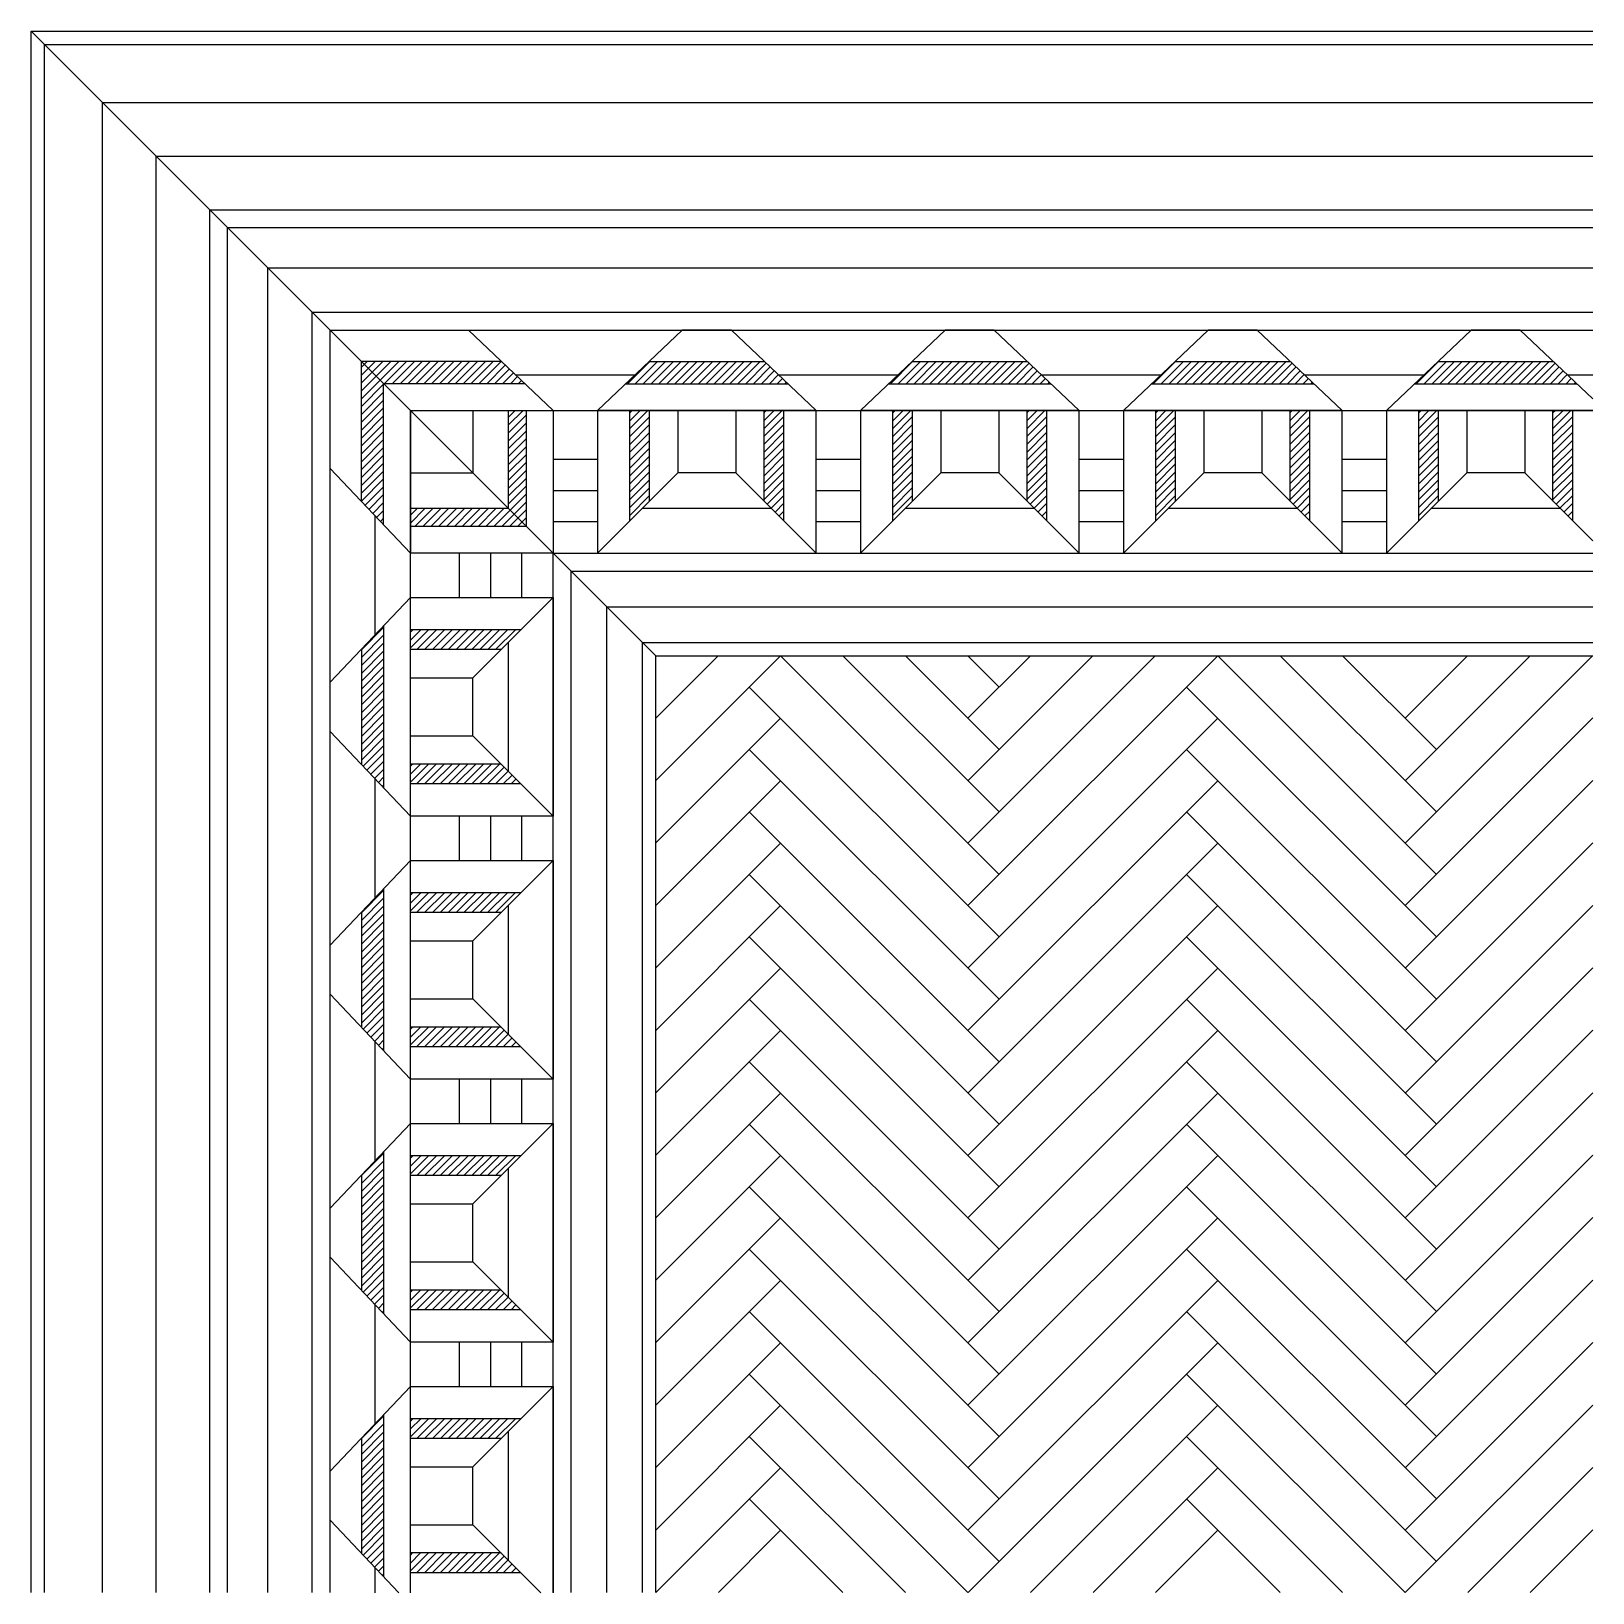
# Model space of a CAD drawing. Extents: x 3153 to 4903, y 5171 to 6921.
import ezdxf

# ---------------------------------------------------------------- set-up
doc = ezdxf.new("R2010")
doc.units = 0
doc.header["$LTSCALE"] = 10
doc.header["$MEASUREMENT"] = 0
for name, color, linetype in [('3', 3, 'CONTINUOUS'), ('4', 4, 'CONTINUOUS'), ('7', 7, 'CONTINUOUS'), ('BH', 3, 'CONTINUOUS')]:
    doc.layers.add(name, color=color, linetype=linetype)

msp = doc.modelspace()

# ---------------------------------------------------------------- hatches: boundary and pattern name
at = {"layer": 'BH'}
h = msp.add_hatch(dxfattribs=at)
h.set_pattern_fill('ANSI31', color=256, scale=50, style=0)
h.set_pattern_definition([(45, (-22560.5856, 3786.541), (-4.4194174, 4.4194174), [])])
h.paths.add_polyline_path([(3706.6, 6526.2), (3680.2, 6551.2), (3523.3, 6551.2), (3548.3, 6526.2)])
h.paths.add_polyline_path([(3548.3, 6526.2), (3523.3, 6551.2), (3523.3, 6394.3), (3548.3, 6367.9)])
h.paths.add_polyline_path([(3688.3, 6386.2), (3708.3, 6366.2), (3708.3, 6496.2), (3688.3, 6496.2)])
h.paths.add_polyline_path([(3708.3, 6366.2), (3688.3, 6386.2), (3578.3, 6386.2), (3578.3, 6366.2)])
h = msp.add_hatch(dxfattribs=at)
h.set_pattern_fill('ANSI31', color=256, scale=50, style=0)
h.set_pattern_definition([(45, (-18123.078, 8031.097), (-4.4194174, 4.4194174), [])])
h.paths.add_polyline_path([(3846.3, 6496.2), (3824.1, 6496.2), (3824.1, 6372.4), (3846.3, 6394.6)])
h.paths.add_polyline_path([(3974.6, 6394.6), (3996.8, 6372.4), (3996.8, 6496.2), (3974.6, 6496.2)])
h.paths.add_polyline_path([(3846, 6551.2), (3819.6, 6526.2), (4001.4, 6526.2), (3974.9, 6551.2)])
h = msp.add_hatch(dxfattribs=at)
h.set_pattern_fill('ANSI31', color=256, scale=50, style=0)
h.set_pattern_definition([(45, (-17828.346, 8031.097), (-4.4194174, 4.4194174), [])])
h.paths.add_polyline_path([(4141.1, 6496.2), (4118.9, 6496.2), (4118.9, 6372.4), (4141.1, 6394.6)])
h.paths.add_polyline_path([(4269.4, 6394.6), (4291.5, 6372.4), (4291.5, 6496.2), (4269.4, 6496.2)])
h.paths.add_polyline_path([(4140.7, 6551.2), (4114.3, 6526.2), (4296.1, 6526.2), (4269.7, 6551.2)])
h = msp.add_hatch(dxfattribs=at)
h.set_pattern_fill('ANSI31', color=256, scale=50, style=0)
h.set_pattern_definition([(45, (-17533.6145, 8031.097), (-4.4194174, 4.4194174), [])])
h.paths.add_polyline_path([(4435.8, 6496.2), (4413.6, 6496.2), (4413.6, 6372.4), (4435.8, 6394.6)])
h.paths.add_polyline_path([(4564.1, 6394.6), (4586.3, 6372.4), (4586.3, 6496.2), (4564.1, 6496.2)])
h.paths.add_polyline_path([(4435.5, 6551.2), (4409.1, 6526.2), (4590.8, 6526.2), (4564.4, 6551.2)])
h = msp.add_hatch(dxfattribs=at)
h.set_pattern_fill('ANSI31', color=256, scale=50, style=0)
h.set_pattern_definition([(45, (-17238.883, 8031.097), (-4.4194174, 4.4194174), [])])
h.paths.add_polyline_path([(4730.5, 6496.2), (4708.3, 6496.2), (4708.3, 6372.4), (4730.5, 6394.6)])
h.paths.add_polyline_path([(4858.8, 6394.6), (4881, 6372.4), (4881, 6496.2), (4858.8, 6496.2)])
h.paths.add_polyline_path([(4730.2, 6551.2), (4703.8, 6526.2), (4885.5, 6526.2), (4859.1, 6551.2)])
h = msp.add_hatch(dxfattribs=at)
h.set_pattern_fill('ANSI31', color=256, scale=50, style=0)
h.set_pattern_definition([(225, (2043.409, 28197.5837), (-4.4194174, 4.4194174), [])])
h.paths.add_polyline_path([(3679.9, 6228.2), (3702.1, 6250.4), (3578.3, 6250.4), (3578.3, 6228.2)])
h.paths.add_polyline_path([(3578.3, 6099.9), (3578.3, 6077.7), (3702.1, 6077.7), (3679.9, 6099.9)])
h.paths.add_polyline_path([(3523.3, 6099.6), (3548.3, 6073.2), (3548.3, 6254.9), (3523.3, 6228.5)])
h = msp.add_hatch(dxfattribs=at)
h.set_pattern_fill('ANSI31', color=256, scale=50, style=0)
h.set_pattern_definition([(225, (2043.409, 27902.852), (-4.4194174, 4.4194174), [])])
h.paths.add_polyline_path([(3679.9, 5933.4), (3702.1, 5955.6), (3578.3, 5955.6), (3578.3, 5933.4)])
h.paths.add_polyline_path([(3578.3, 5805.1), (3578.3, 5783), (3702.1, 5783), (3679.9, 5805.1)])
h.paths.add_polyline_path([(3523.3, 5804.8), (3548.3, 5778.4), (3548.3, 5960.2), (3523.3, 5933.8)])
h = msp.add_hatch(dxfattribs=at)
h.set_pattern_fill('ANSI31', color=256, scale=50, style=0)
h.set_pattern_definition([(225, (2043.409, 27608.12), (-4.4194174, 4.4194174), [])])
h.paths.add_polyline_path([(3679.9, 5638.7), (3702.1, 5660.9), (3578.3, 5660.9), (3578.3, 5638.7)])
h.paths.add_polyline_path([(3578.3, 5510.4), (3578.3, 5488.2), (3702.1, 5488.2), (3679.9, 5510.4)])
h.paths.add_polyline_path([(3523.3, 5510.1), (3548.3, 5483.7), (3548.3, 5665.4), (3523.3, 5639)])
h = msp.add_hatch(dxfattribs=at)
h.set_pattern_fill('ANSI31', color=256, scale=50, style=0)
h.set_pattern_definition([(225, (2043.409, 27313.3885), (-4.4194174, 4.4194174), [])])
h.paths.add_polyline_path([(3679.9, 5344), (3702.1, 5366.2), (3578.3, 5366.2), (3578.3, 5344)])
h.paths.add_polyline_path([(3578.3, 5215.7), (3578.3, 5193.5), (3702.1, 5193.5), (3679.9, 5215.7)])
h.paths.add_polyline_path([(3523.3, 5215.4), (3548.3, 5189), (3548.3, 5370.7), (3523.3, 5344.3)])

# ---------------------------------------------------------------- linework, layer by layer
at = {"layer": '3'}
for p, q in [((3853.3, 6221.2), (3153.3, 6921.2)), ((3883, 6586.2), (3787.9, 6496.2)), ((3938, 6586.2), (3883, 6586.2)), ((4033, 6496.2), (3938, 6586.2)), ((4177.7, 6586.2), (4082.7, 6496.2)), ((4232.7, 6586.2), (4177.7, 6586.2)), ((4327.8, 6496.2), (4232.7, 6586.2)), ((4472.4, 6586.2), (4377.4, 6496.2)), ((4527.4, 6586.2), (4472.4, 6586.2)), ((4622.5, 6496.2), (4527.4, 6586.2)), ((4767.2, 6586.2), (4672.1, 6496.2)), ((4822.2, 6586.2), (4767.2, 6586.2)), ((4903.4, 6509.3), (4822.2, 6586.2)), ((3680.2, 6551.2), (3523.3, 6551.2)), ((3523.3, 6394.3), (3523.3, 6551.2)), ((3846, 6551.2), (3974.9, 6551.2)), ((4140.7, 6551.2), (4269.7, 6551.2)), ((4435.5, 6551.2), (4564.4, 6551.2)), ((4730.2, 6551.2), (4859.1, 6551.2)), ((3706.6, 6526.2), (3548.3, 6526.2)), ((3548.3, 6367.9), (3548.3, 6526.2)), ((3819.6, 6526.2), (4001.4, 6526.2)), ((4114.3, 6526.2), (4296.1, 6526.2)), ((4409.1, 6526.2), (4590.8, 6526.2)), ((4703.8, 6526.2), (4885.5, 6526.2)), ((3578.3, 6496.2), (3738.3, 6496.2)), ((3578.3, 6496.2), (3648.2, 6496.2)), ((3578.3, 6496.2), (3658.2, 6496.2)), ((3578.3, 6496.2), (3578.3, 6426.3)), ((3578.3, 6496.2), (3578.3, 6416.3)), ((3578.3, 6496.2), (3578.3, 6336.2)), ((3648.2, 6496.2), (3648.2, 6426.3)), ((3688.3, 6386.2), (3688.3, 6496.2)), ((3708.3, 6366.2), (3708.3, 6496.2)), ((4033, 6496.2), (3787.9, 6496.2)), ((3787.9, 6496.2), (3787.9, 6336.2)), ((3824.1, 6372.4), (3824.1, 6496.2)), ((3846.3, 6394.6), (3846.3, 6496.2)), ((3953, 6496.2), (3868, 6496.2)), ((3878, 6496.2), (3878, 6426.3)), ((3942.9, 6496.2), (3942.9, 6426.3)), ((3974.6, 6394.6), (3974.6, 6496.2)), ((3996.8, 6372.4), (3996.8, 6496.2)), ((4033, 6336.2), (4033, 6496.2)), ((4082.7, 6496.2), (4082.7, 6336.2)), ((4327.8, 6496.2), (4082.7, 6496.2)), ((4118.9, 6372.4), (4118.9, 6496.2)), ((4141.1, 6394.6), (4141.1, 6496.2)), ((4247.7, 6496.2), (4162.7, 6496.2)), ((4172.8, 6496.2), (4172.8, 6426.3)), ((4237.7, 6496.2), (4237.7, 6426.3)), ((4269.4, 6394.6), (4269.4, 6496.2)), ((4291.5, 6372.4), (4291.5, 6496.2)), ((4327.8, 6336.2), (4327.8, 6496.2)), ((4622.5, 6496.2), (4377.4, 6496.2)), ((4377.4, 6496.2), (4377.4, 6336.2)), ((4413.6, 6372.4), (4413.6, 6496.2)), ((4435.8, 6394.6), (4435.8, 6496.2)), ((4542.4, 6496.2), (4457.4, 6496.2)), ((4467.5, 6496.2), (4467.5, 6426.3)), ((4532.4, 6496.2), (4532.4, 6426.3)), ((4564.1, 6394.6), (4564.1, 6496.2)), ((4586.3, 6372.4), (4586.3, 6496.2)), ((4622.5, 6336.2), (4622.5, 6496.2)), ((4903.4, 6496.2), (4672.1, 6496.2)), ((4672.1, 6496.2), (4672.1, 6336.2)), ((4708.3, 6372.4), (4708.3, 6496.2)), ((4730.5, 6394.6), (4730.5, 6496.2)), ((4837.2, 6496.2), (4752.2, 6496.2)), ((4762.2, 6496.2), (4762.2, 6426.3)), ((4827.1, 6496.2), (4827.1, 6426.3)), ((4858.8, 6394.6), (4858.8, 6496.2)), ((4881, 6372.4), (4881, 6496.2)), ((3787.9, 6441.2), (3738.3, 6441.2)), ((4082.7, 6441.2), (4033, 6441.2)), ((4377.4, 6441.2), (4327.8, 6441.2)), ((4672.1, 6441.2), (4622.5, 6441.2)), ((3578.3, 6426.3), (3648.2, 6426.3)), ((3787.9, 6336.2), (3878, 6426.3)), ((3942.9, 6426.3), (3878, 6426.3)), ((4033, 6336.2), (3942.9, 6426.3)), ((4082.7, 6336.2), (4172.8, 6426.3)), ((4237.7, 6426.3), (4172.8, 6426.3)), ((4327.8, 6336.2), (4237.7, 6426.3)), ((4377.4, 6336.2), (4467.5, 6426.3)), ((4532.4, 6426.3), (4467.5, 6426.3)), ((4622.5, 6336.2), (4532.4, 6426.3)), ((4672.1, 6336.2), (4762.2, 6426.3)), ((4827.1, 6426.3), (4762.2, 6426.3)), ((4903.4, 6350), (4827.1, 6426.3)), ((3787.9, 6406.2), (3738.3, 6406.2)), ((4082.7, 6406.2), (4033, 6406.2)), ((4377.4, 6406.2), (4327.8, 6406.2)), ((4672.1, 6406.2), (4622.5, 6406.2)), ((3688.3, 6386.2), (3578.3, 6386.2)), ((3787.9, 6371.2), (3738.3, 6371.2)), ((3983, 6386.2), (3837.9, 6386.2)), ((4082.7, 6371.2), (4033, 6371.2)), ((4277.8, 6386.2), (4132.7, 6386.2)), ((4377.4, 6371.2), (4327.8, 6371.2)), ((4572.5, 6386.2), (4427.4, 6386.2)), ((4672.1, 6371.2), (4622.5, 6371.2)), ((4867.2, 6386.2), (4722.1, 6386.2)), ((3708.3, 6366.2), (3578.3, 6366.2)), ((3633.3, 6286.6), (3633.3, 6336.2)), ((3668.3, 6286.6), (3668.3, 6336.2)), ((3703.3, 6286.6), (3703.3, 6336.2)), ((3787.9, 6336.2), (4033, 6336.2)), ((4082.7, 6336.2), (4327.8, 6336.2)), ((4377.4, 6336.2), (4622.5, 6336.2)), ((4672.1, 6336.2), (4903.4, 6336.2)), ((3488.3, 6191.5), (3578.3, 6286.6)), ((3578.3, 6041.5), (3578.3, 6286.6)), ((3578.3, 6286.6), (3738.3, 6286.6)), ((3738.3, 6286.6), (3648.2, 6196.5)), ((3738.3, 6286.6), (3738.3, 6041.5)), ((3548.3, 6254.9), (3548.3, 6073.2)), ((3702.1, 6250.4), (3578.3, 6250.4)), ((3688.3, 6091.5), (3688.3, 6236.6)), ((3523.3, 6228.5), (3523.3, 6099.6)), ((3679.9, 6228.2), (3578.3, 6228.2)), ((3853.3, 6081.4), (3993.1, 6221.2)), ((3853.3, 6151.4), (3923.1, 6221.2)), ((4238.1, 5976.2), (3993.1, 6221.2)), ((4238.1, 6046.2), (4063.1, 6221.2)), ((4238.1, 6116.2), (4133.1, 6221.2)), ((4203.1, 6151.2), (4273.1, 6221.2)), ((4238.1, 6186.2), (4203.1, 6221.2)), ((4203.1, 6081.2), (4343.1, 6221.2)), ((4203.1, 6011.2), (4413.1, 6221.2)), ((4203.1, 5941.2), (4483.1, 6221.2)), ((4728.1, 5976.2), (4483.1, 6221.2)), ((4728.1, 6046.2), (4553.1, 6221.2)), ((4728.1, 6116.2), (4623.1, 6221.2)), ((4693.1, 6081.2), (4833.1, 6221.2)), ((4693.1, 6011.2), (4903.1, 6221.2)), ((4693.1, 6151.2), (4763.1, 6221.2)), ((3578.3, 6121.5), (3578.3, 6206.5)), ((3578.3, 6196.5), (3648.2, 6196.5)), ((3648.2, 6131.6), (3648.2, 6196.5)), ((3488.3, 6136.5), (3488.3, 6191.5)), ((4238.1, 5906.2), (3958.1, 6186.2)), ((4728.1, 5906.2), (4448.1, 6186.2)), ((3853.3, 6011.4), (3993.1, 6151.2)), ((4203.1, 5871.2), (4483.1, 6151.2)), ((4693.1, 5941.2), (4903.4, 6151.5)), ((3578.3, 6041.5), (3488.3, 6136.5)), ((3578.3, 6131.6), (3648.2, 6131.6)), ((3738.3, 6041.5), (3648.2, 6131.6)), ((4238.1, 5836.2), (3958.1, 6116.2)), ((4728.1, 5836.2), (4448.1, 6116.2)), ((3679.9, 6099.9), (3578.3, 6099.9)), ((3702.1, 6077.7), (3578.3, 6077.7)), ((3853.3, 5941.4), (3993.1, 6081.2)), ((4203.1, 5801.2), (4483.1, 6081.2)), ((4693.1, 5871.2), (4903.4, 6081.5)), ((3738.3, 6041.5), (3578.3, 6041.5)), ((3633.3, 5991.8), (3633.3, 6041.5)), ((3668.3, 5991.8), (3668.3, 6041.5)), ((3703.3, 5991.8), (3703.3, 6041.5)), ((4238.1, 5766.2), (3958.1, 6046.2)), ((4728.1, 5766.2), (4448.1, 6046.2)), ((3853.3, 5871.4), (3993.1, 6011.2)), ((4203.1, 5731.2), (4483.1, 6011.2)), ((4693.1, 5801.2), (4903.4, 6011.5)), ((3488.3, 5896.8), (3578.3, 5991.8)), ((3578.3, 5991.8), (3738.3, 5991.8)), ((3578.3, 5746.7), (3578.3, 5991.8)), ((3738.3, 5991.8), (3648.2, 5901.7)), ((3738.3, 5991.8), (3738.3, 5746.7)), ((4238.1, 5696.2), (3958.1, 5976.2)), ((4728.1, 5696.2), (4448.1, 5976.2)), ((3548.3, 5960.2), (3548.3, 5778.4)), ((3702.1, 5955.6), (3578.3, 5955.6)), ((3523.3, 5933.8), (3523.3, 5804.8)), ((3679.9, 5933.4), (3578.3, 5933.4)), ((3688.3, 5796.7), (3688.3, 5941.8)), ((3853.3, 5801.4), (3993.1, 5941.2)), ((4203.1, 5661.2), (4483.1, 5941.2)), ((4693.1, 5731.2), (4903.4, 5941.5)), ((3578.3, 5826.8), (3578.3, 5911.8)), ((3578.3, 5901.7), (3648.2, 5901.7)), ((3648.2, 5836.8), (3648.2, 5901.7)), ((4238.1, 5626.2), (3958.1, 5906.2)), ((4728.1, 5626.2), (4448.1, 5906.2)), ((3488.3, 5841.8), (3488.3, 5896.8)), ((3853.3, 5731.4), (3993.1, 5871.2)), ((4203.1, 5591.2), (4483.1, 5871.2)), ((4693.1, 5661.2), (4903.4, 5871.5)), ((3578.3, 5746.7), (3488.3, 5841.8)), ((3578.3, 5836.8), (3648.2, 5836.8)), ((3738.3, 5746.7), (3648.2, 5836.8)), ((4238.1, 5556.2), (3958.1, 5836.2)), ((4728.1, 5556.2), (4448.1, 5836.2)), ((3679.9, 5805.1), (3578.3, 5805.1)), ((3853.3, 5661.4), (3993.1, 5801.2)), ((4203.1, 5521.2), (4483.1, 5801.2)), ((4693.1, 5591.2), (4903.4, 5801.5)), ((3702.1, 5783), (3578.3, 5783)), ((4238.1, 5486.2), (3958.1, 5766.2)), ((4728.1, 5486.2), (4448.1, 5766.2)), ((3738.3, 5746.7), (3578.3, 5746.7)), ((3633.3, 5697.1), (3633.3, 5746.7)), ((3668.3, 5697.1), (3668.3, 5746.7)), ((3703.3, 5697.1), (3703.3, 5746.7)), ((3853.3, 5591.4), (3993.1, 5731.2)), ((4203.1, 5451.2), (4483.1, 5731.2)), ((4693.1, 5521.2), (4903.4, 5731.5)), ((3488.3, 5602.1), (3578.3, 5697.1)), ((3578.3, 5452), (3578.3, 5697.1)), ((3578.3, 5697.1), (3738.3, 5697.1)), ((3738.3, 5697.1), (3648.2, 5607)), ((3738.3, 5697.1), (3738.3, 5452)), ((4238.1, 5416.2), (3958.1, 5696.2)), ((4728.1, 5416.2), (4448.1, 5696.2)), ((3548.3, 5665.4), (3548.3, 5483.7)), ((3702.1, 5660.9), (3578.3, 5660.9)), ((3853.3, 5521.4), (3993.1, 5661.2)), ((4203.1, 5381.2), (4483.1, 5661.2)), ((4693.1, 5451.2), (4903.4, 5661.5)), ((3523.3, 5639), (3523.3, 5510.1)), ((3679.9, 5638.7), (3578.3, 5638.7)), ((3688.3, 5502), (3688.3, 5647.1)), ((4238.1, 5346.2), (3958.1, 5626.2)), ((4728.1, 5346.2), (4448.1, 5626.2)), ((3488.3, 5547.1), (3488.3, 5602.1)), ((3578.3, 5532.1), (3578.3, 5617.1)), ((3578.3, 5607), (3648.2, 5607)), ((3648.2, 5542.1), (3648.2, 5607)), ((3853.3, 5451.4), (3993.1, 5591.2)), ((4203.1, 5311.2), (4483.1, 5591.2)), ((4693.1, 5381.2), (4903.4, 5591.5)), ((4238.1, 5276.2), (3958.1, 5556.2)), ((4728.1, 5276.2), (4448.1, 5556.2)), ((3578.3, 5452), (3488.3, 5547.1)), ((3578.3, 5542.1), (3648.2, 5542.1)), ((3738.3, 5452), (3648.2, 5542.1)), ((3853.3, 5381.4), (3993.1, 5521.2)), ((4203.1, 5241.2), (4483.1, 5521.2)), ((4693.1, 5311.2), (4903.4, 5521.5)), ((3679.9, 5510.4), (3578.3, 5510.4)), ((3702.1, 5488.2), (3578.3, 5488.2)), ((4238.1, 5206.2), (3958.1, 5486.2)), ((4728.1, 5206.2), (4448.1, 5486.2)), ((3738.3, 5452), (3578.3, 5452)), ((3633.3, 5402.4), (3633.3, 5452)), ((3668.3, 5402.4), (3668.3, 5452)), ((3703.3, 5402.4), (3703.3, 5452)), ((3853.3, 5311.4), (3993.1, 5451.2)), ((4203.4, 5171.5), (4483.1, 5451.2)), ((4693.1, 5241.2), (4903.4, 5451.5)), ((4202.9, 5171.5), (3958.1, 5416.2)), ((4693, 5171.4), (4448.1, 5416.2)), ((3488.3, 5307.3), (3578.3, 5402.4)), ((3578.3, 5402.4), (3738.3, 5402.4)), ((3578.3, 5171.1), (3578.3, 5402.4)), ((3738.3, 5402.4), (3648.2, 5312.3)), ((3738.3, 5402.4), (3738.3, 5171.1)), ((3853.3, 5241.4), (3993.1, 5381.2)), ((4273.3, 5171.4), (4483.1, 5381.2)), ((4693.3, 5171.4), (4903.4, 5381.5)), ((3548.3, 5370.7), (3548.3, 5189)), ((3702.1, 5366.2), (3578.3, 5366.2)), ((3523.3, 5344.3), (3523.3, 5215.4)), ((3679.9, 5344), (3578.3, 5344)), ((3688.3, 5207.3), (3688.3, 5352.4)), ((4133, 5171.4), (3958.1, 5346.2)), ((4622.9, 5171.5), (4448.1, 5346.2)), ((3578.3, 5237.3), (3578.3, 5322.3)), ((3488.3, 5252.3), (3488.3, 5307.3)), ((3578.3, 5312.3), (3648.2, 5312.3)), ((3648.2, 5247.4), (3648.2, 5312.3)), ((3853.3, 5171.4), (3993.1, 5311.2)), ((4343.4, 5171.5), (4483.1, 5311.2)), ((4763.4, 5171.5), (4903.4, 5311.5)), ((4062.9, 5171.5), (3958.1, 5276.2)), ((4552.9, 5171.5), (4448.1, 5276.2)), ((3565.2, 5171.1), (3488.3, 5252.3)), ((3578.3, 5247.4), (3648.2, 5247.4)), ((3724.5, 5171.1), (3648.2, 5247.4)), ((3923.4, 5171.5), (3993.1, 5241.2)), ((4413.4, 5171.5), (4483.1, 5241.2)), ((4833.4, 5171.5), (4903.4, 5241.5)), ((3679.9, 5215.7), (3578.3, 5215.7)), ((3702.1, 5193.5), (3578.3, 5193.5))]:
    msp.add_line(p, q, dxfattribs=at)
for points in [[(3168.3, 5171.5), (3168.3, 6906.2), (4903.4, 6906.2)], [(3233.3, 5171.5), (3233.3, 6841.2), (4903.4, 6841.2)], [(3293.3, 5171.5), (3293.3, 6781.2), (4903.4, 6781.2)], [(3418.3, 5171.5), (3418.3, 6656.2), (4903.4, 6656.2)], [(3468.3, 5171.5), (3468.3, 6606.2), (4903.4, 6606.2)], [(3696.1, 6536.2), (3830.2, 6536.2)], [(3990.8, 6536.2), (4124.9, 6536.2)], [(4285.5, 6536.2), (4419.6, 6536.2)], [(4580.3, 6536.2), (4714.4, 6536.2)], [(4875, 6536.2), (4903.4, 6536.2)], [(3578.3, 5171.5), (3578.3, 6496.2), (4903.4, 6496.2)], [(3538.3, 6378.4), (3538.3, 6244.3)], [(3798.3, 5171.5), (3798.3, 6276.2), (4903.4, 6276.2)], [(3538.3, 6083.7), (3538.3, 5949.6)], [(3538.3, 5789), (3538.3, 5654.9)], [(3538.3, 5494.3), (3538.3, 5360.1)], [(3538.3, 5199.5), (3538.3, 5171.1)]]:
    msp.add_lwpolyline(points, dxfattribs=at)
msp.add_lwpolyline([(3643.2, 6586.2), (3738.3, 6496.2), (3738.3, 6336.2), (3578.3, 6336.2), (3488.3, 6431.3), (3488.3, 6586.2)], close=True, dxfattribs=at)
at = {"layer": '4'}
for points in [[(3153.3, 5171.5), (3153.3, 6921.2), (4903.4, 6921.2)], [(3488.3, 5171.5), (3488.3, 6586.2), (4903.4, 6586.2)], [(3738.3, 5171.5), (3738.3, 6336.2), (4903.4, 6336.2)], [(3853.3, 5171.5), (3853.3, 6221.2), (4903.4, 6221.2)]]:
    msp.add_lwpolyline(points, dxfattribs=at)
at = {"layer": '7'}
for points in [[(3353.3, 5171.5), (3353.3, 6721.2), (4903.4, 6721.2)], [(3373.3, 5171.5), (3373.3, 6701.2), (4903.4, 6701.2)], [(3758.3, 5171.5), (3758.3, 6316.2), (4903.4, 6316.2)], [(3838.3, 5171.5), (3838.3, 6236.2), (4903.4, 6236.2)]]:
    msp.add_lwpolyline(points, dxfattribs=at)

doc.saveas('drawing.dxf')
